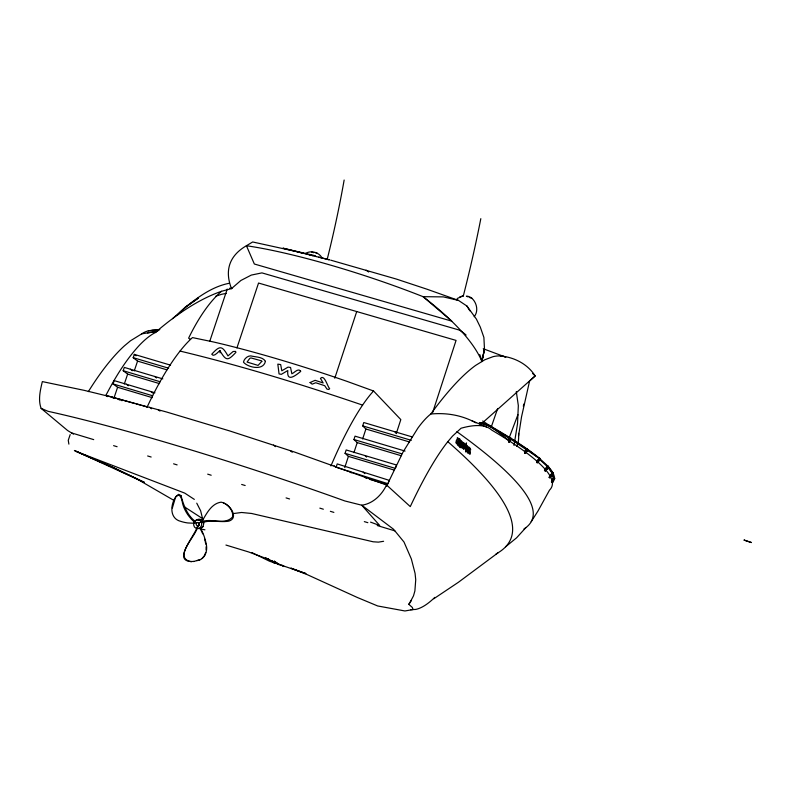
<?xml version="1.0" encoding="UTF-8"?>
<svg xmlns="http://www.w3.org/2000/svg" width="791" height="791" viewBox="0 0 791 791"><rect width="100%" height="100%" fill="white"/><g stroke="black" fill="none" stroke-linecap="round" stroke-linejoin="round"><path stroke-width="1.19" d="M459.403 442.555L459.344 442.021M459.067 444.69C459.581 447.795 455.428 443.672 457.505 442.189M459.957 445.066C459.403 448.181 456.061 441.942 458.632 440.992C460.827 440.646 460.619 445.373 458.691 442.446L458.483 443.632L459.957 445.066L459.126 444.957M206.105 549.923L206.115 546.769M458.859 441.388L460.757 441.625L462.023 442.782L461.796 443.82L460.471 442.891L459.966 446.421L460.53 444.334C462.409 446.361 461.202 449.555 462.082 444.7C463.803 440.162 460.332 441.536 458.82 439.756C457.633 436.068 456.17 437.71 458.266 440.379C455.586 436.365 455.705 447.696 456.723 441.19C459.828 445.106 457.682 433.923 460.748 440.785M470.289 449.634C471.861 451.898 468.203 441.764 468.173 452.531C473.038 459.106 467.699 444.226 469.854 452.056L469.686 452.897L468.569 451.819L469.152 448.695L470.25 449.525L468.321 449.387M460.748 440.903L460.757 441.625M518.599 435.742L521.546 416.808L529.535 381.242M514.012 445.481L517.532 423.699L518.332 405.595L516.305 391.624M466.532 445.501C464.099 465.306 467.886 431.738 465.741 447.014L464.535 446.015C465.622 437.443 462.597 455.003 464.307 447.37L465.513 448.378L465.533 450.386M229.588 288.231L231.506 288.596A331.024 95.019 19.4 0 1 246.426 245.734A164.518 24.847 18.3 0 1 423.076 296.674A325.981 90.362 21.3 0 1 481.927 361.536L484.478 349.078L483.894 337.441L480.315 327.148L476.37 319.06L466.937 306.038L458.503 300.422L427.219 289.288L396.34 279.055L330.648 260.14M482.797 357.453L484.478 349.078L481.927 361.536A49.685 47.984 76.3 0 0 479.771 354.615M172.359 508.01L175.394 497.697M205.7 552.454L204.503 555.598L202.061 558.426M198.393 526.134L199.411 522.762C209.694 516.592 224.308 526.223 232.524 516.998C233.889 510.502 227.235 503.264 221.154 502.166C211.82 503.353 206.837 513.082 202.545 520.379M516.8 446.391L518.303 441.714A45.176 43.97 -40.5 0 0 518.609 433.33M388.411 482.599L389.152 480.325L337.213 463.912L336.096 467.323M432.608 412.655L456.061 340.407L258.548 283.04L236.924 347.931M353.923 452.65L357.216 442.604L353.933 439.529L355.03 436.157L405.071 451.078M409.53 441.981L365.907 429.009L362.683 425.874L363.781 422.532L412.507 437.008M362.644 438.985L365.907 429.009M396.242 433.646L400.819 419.596L373.55 390.991L347.12 381.41A184.916 22.108 18.2 0 0 212.987 341.86L192.47 337.589A171.509 47.727 -72.8 0 0 147.067 407.217M334.781 378.217L356.721 311.555M345.064 453.342L346.171 449.95L396.499 464.999L395.391 468.401L345.064 453.342L348.416 456.358L393.829 469.953M344.738 467.6L348.416 456.358M209.704 341.455L227.225 289.061M152.376 397.675L117.602 387.274L113.073 383.932L114.191 380.6L154.937 392.781M113.874 398.318L117.602 387.274M159.525 383.625L127.648 374.113L123.188 370.722L124.306 367.41L162.808 378.879M124.316 383.991L127.648 374.113M166.931 369.842L137.565 361.111L133.195 357.67L134.302 354.378L170.569 365.155M134.262 370.93L137.565 361.111M517.927 414.692L508.356 439.944L491.349 426.774L497.658 408.512M479.405 422.532L479.811 422.651A41.814 1.444 16.8 0 1 490.222 426.379L511.391 438.936L527.983 449.812L540.322 459.126L509.849 438.481L488.64 425.914A41.834 1.444 16.8 0 0 479.405 422.532L488.897 425.123C506.161 435.208 523.444 445.432 539.096 457.959C545.098 463.991 553.581 469.449 554.699 478.604L552.82 482.579L551.732 482.263M474.195 316.697C480.552 308.885 473.908 295.864 466.383 296.17M386.532 486.208L403.133 451.869L417.885 428.109A172.863 35.506 -72.9 0 1 430.788 414.019A741.444 117.572 -71.5 0 1 475.648 365.393L484.745 359.796L492.991 356.682A741.444 117.572 -71.5 0 1 504.826 356.79M291.029 568.235L307.284 574.662L357.275 597.452L377.673 605.965L404.933 610.968L413.09 609.554L412.319 607.439L408.947 604.443L413.495 595.85L414.889 590.936L415.73 579.724L415.067 573.366L411.35 558.96L403.993 542.013L393.522 529.228L361.764 505.212L344.876 500.97A281.112 23.69 18.1 0 0 48.043 411.31L41.112 408.364C37.938 399.702 40.292 390.25 42.338 381.598L84.291 390.368L109.465 396.518L166.486 411.982L229.469 430.868L294.43 452.017L386.552 484.982L410.272 506.596A230.685 44.919 -72.7 0 1 447.805 441.675L452.462 436.177L461.044 428.238A269.682 60.818 -44.2 0 1 491.646 430.017A2709.383 152.159 17.5 0 1 549.518 490.113L537.989 511.026L531.216 521.655M552.167 480.523L553.562 477.527L554.234 477.724M551.495 482.194L553.344 478.209L552.019 473.018L547.273 466.542L539.699 459.472M197.364 526.618C194.813 536.1 170.134 563.291 194.013 561.392M197.79 526.44C196.089 536.278 172.25 557.922 191.382 561.768M107.685 396.617L105.905 395.342C115.15 377.614 125.581 360.281 139.176 345.509A170.035 49.546 -72.7 0 1 155.165 332.625A516.068 54.193 -71.2 0 1 158.586 330.411M70.172 434.605L68.263 440.29L68.876 444.127M176.264 496.244C170.263 504.015 169.185 518.619 180.852 521.388A43.851 41.409 84.1 0 0 187.882 522.96L194.408 523.266M509.196 441.942L511.164 438.867L509.216 441.971C512.706 438.847 509.72 436.8 509.008 440.933M509.76 440.933L511.134 438.876M509.641 440.903L511.065 438.867L509.117 441.912M509.483 440.874L510.966 438.847M508.999 441.862L511.045 438.807M509.661 440.31L510.848 438.807L508.653 441.744M525.867 452.383L527.755 449.743L525.353 453.263C529.594 449.525 526.826 447.587 524.631 451.977C525.985 448.25 529.713 449.278 525.758 452.363M508.84 441.803L510.937 438.778M525.61 452.333L527.449 449.693L524.947 453.095M509.493 440.261L510.709 438.768M525.442 452.294L527.32 449.654L524.759 453.035M537.218 463.071L540.105 459.057L537.751 462.241M408.69 604.255L411.498 600.339M509.315 440.201L510.432 438.679L508.643 440.824L510.304 438.639M525.264 452.234L527.182 449.614M545.76 470.596L548.489 466.898L545.108 471.495M525.105 453.154L527.646 449.693M545.681 470.586L548.45 466.878M549.963 477.774L553.196 473.364L549.893 477.794M551.861 481.976L554.491 478.545L551.92 481.937M537.534 462.162C541.212 457.969 539.363 457.544 537.524 462.241M551.752 481.956L554.402 478.545L551.841 481.897M549.735 477.645L553.166 473.374M525.076 452.185L527.043 449.565L524.888 452.027M550.457 476.894C553.967 475.875 551.485 472.316 553.008 473.285M545.414 470.526L548.4 466.898M551.624 481.927L554.392 478.506M537.376 462.112L539.778 458.928M545.622 470.507L548.381 466.848M549.597 477.586L552.889 473.245L550.022 476.785M537.366 462.201L539.798 458.998M550.328 476.864L553.018 473.334L550.18 476.825M551.475 481.887L554.323 478.515M551.722 481.848L554.303 478.466M175.671 497.055L178.578 494.345L180.961 495.542M203.168 526.529L200.617 528.526M508.821 440.874L510.531 438.639M545.246 470.487L548.311 466.878M549.429 477.527L552.771 473.206L549.854 476.726M524.908 452.126L526.925 449.525L524.74 451.997M537.198 462.053L539.65 458.889L537.01 462.003M551.98 480.977L553.967 478.417M551.584 481.798C554.59 477.329 554.511 477.141 551.436 481.749M508.445 440.854L510.195 438.6M537.188 462.162L539.67 458.968M545.068 470.437L547.936 466.769M545.325 470.408C547.609 469.735 546.917 465.79 548.064 466.809M549.261 477.477L552.642 473.166M551.831 480.938L553.848 478.377M508.336 440.814L510.175 438.55M524.759 452.076L526.826 449.486M538.275 460.51L539.541 458.918M545.622 469.468L547.807 466.73L544.811 470.269M551.95 480.869L553.947 478.357M545.157 470.358L548.044 466.739M549.083 477.428L552.513 473.137L550.279 475.757M551.703 480.888L553.74 478.337L551.683 480.79M508.484 440.785L510.274 438.57M524.552 452.976L527.29 449.575M551.594 480.839L553.651 478.308M551.802 480.829L553.829 478.318M536.832 461.954L539.383 458.81M545.474 469.419L547.688 466.69L544.663 470.23M538.117 460.471L539.403 458.879M544.979 470.309L547.916 466.7M549.626 476.528L552.405 473.107M550.407 475.806L552.533 473.196M553.571 478.258L551.574 480.77M525.056 452.076L527.152 449.525M545.355 469.379L547.599 466.65M549.498 476.498L552.316 473.077L550.17 475.707M536.674 461.914L539.284 458.839L537.87 460.382M549.409 476.489L552.266 473.097M524.542 451.977L526.747 449.456M545.256 469.34L547.53 466.621L545.207 469.31M536.545 461.895L539.076 458.75M544.544 470.21L547.58 466.611M544.435 470.2L547.52 466.591M525.837 527.656L516.592 537.811L505.627 546.769M179.854 312.623L185.529 307.096L198.442 297.999L184.807 307.748C198.086 297.06 212.215 286.609 229.311 283.247M177.629 314.828L185.529 307.096L172.576 318.684M176.324 496.204C180.763 492.318 182.078 500.93 182.632 503.699C184.758 511.431 189.563 518.313 195.861 523.227M529.555 381.015L535.191 375.943C527.646 364.038 514.19 357.166 500.377 355.97M479.9 425.133L535.191 375.943L532.63 373.49M231.506 288.596L240.909 280.459L251.291 275.09L261.93 272.885L459.403 330.104A49.685 47.984 76.3 0 1 466.117 335.077M219.839 350.591C218.395 351.688 213.441 357.769 211.751 354.22C219.769 345.41 222.014 345.262 227.956 355.92L233.098 351.501L235.54 351.392L235.936 352.341C227.6 361.23 226.167 361.131 219.839 350.591L220.076 352.835M195.051 520.883C197.167 518.471 201.309 520.053 201.596 523.158A4.845 4.598 89.4 0 1 200.973 526.549C199.352 529.901 194.052 528.872 193.736 525.184A4.845 4.598 89.4 0 1 194.359 521.793M497.964 552.85L458.444 582.255L433.794 598.747M457.149 298.533L462.982 295.943M153.444 330.411A421.257 86.634 79.7 0 0 141.737 333.851L130.466 340.792L124.503 345.766A226.325 66.523 -72.3 0 0 88.335 391.654M305.316 253.535C310.606 250.183 318.318 251.953 321.63 257.253M198.126 520.191L199.114 519.776M200.548 559.425L193.587 561.561M196.84 560.671C204.928 559.781 207.984 550.872 206.194 543.921A51.84 49.754 -90 0 0 202.071 531.245L200.855 528.833M215.943 296.091L221.707 294.282A477.319 182.602 74.6 0 1 226.473 293.412M471.772 298.108L470.961 297.95M459.818 296.892L462.824 295.992M202.239 522.643C210.881 519.469 220.224 522.683 228.915 521.121C239.159 517.808 230.023 505.044 223.596 502.997M155.165 332.625A730.577 211.79 -70.3 0 1 221.52 291.296L231.951 288.478M383.605 541.291L378.434 542.132L373.144 541.786L251.568 513.468L241.571 512.479L232.702 513.656M147.472 332.892L156.925 331.38L141.737 333.851M148.273 330.885L159.614 329.521M151.694 330.401L159.723 329.639M410.529 609.663L415.621 609.436A340.832 67.413 -74.1 0 0 434.783 597.393M459.789 445.204L461.687 445.442M459.067 445.62L459.897 445.728M458.948 445.936L459.779 446.045M459.611 447.439L461.509 447.686M463.447 448.111L465.513 448.378M316.005 253.16L317.142 253.15M200.163 519.667L201.181 519.855M200.113 528.853L204.928 529.812M294.46 251.143L252.675 241.967L246.426 245.734L254.356 264.016L451.77 321.136M315.115 255.701L282.941 248.176L306.789 254.158M458.503 300.422L443.375 296.892L423.076 296.674L450.85 320.345M180.041 351.075C241.769 365.877 302.508 384.644 362.575 405.101M295.646 251.409L303.813 253.446M306.147 254.03L313.147 255.78M315.48 256.363L329.481 259.853L318.724 257.154M309.182 254.761L316.331 256.551M313.79 252.715L311.783 252.141M105.905 395.342L135.37 403.677M136.556 404.003L141.292 405.348M142.469 405.684L147.215 407.019M510.096 437.71L510.867 437.937M509.849 438.481L511.391 438.936M527.478 448.843L526.727 448.616L526.48 449.367L527.983 449.812M539.096 457.959L539.828 458.177M548.212 466.037L547.501 465.83L552.237 472.316L553.295 476.489M547.273 466.542L548.707 466.967M552.237 472.316L552.929 472.524M552.019 473.018L553.403 473.423M553.344 478.209L554.699 478.604M133.195 357.67L168.612 368.191M362.683 425.874L411.3 440.33M123.188 370.722L160.266 381.776M353.933 439.529L401.65 453.757M357.216 442.604L401.215 455.725M113.073 383.932L152.673 395.777M369.951 479.425L387.521 484.705M71.516 432.904L93.714 439.628M113.588 445.649L117.108 446.717M147.64 455.962L151.16 457.03M173.585 463.823L177.125 464.9M207.687 474.155L211.197 475.223M241.66 484.448L245.17 485.516M286.075 497.905L289.565 498.963M319.841 508.138L323.351 509.206M330.361 511.322L333.871 512.39M364.325 521.615L367.845 522.683M377.248 525.531L394.867 530.87M225.939 545.048L248.552 551.93L269.553 559.721L265.519 557.981L284.147 566.554L282.11 565.199M337.253 467.689L388.035 483.736M469.676 297.525L470.378 297.762M291.137 568.205L305.949 573.584L269.444 561.185L251.864 552.573M370.544 522.129L379.7 525.481L361.764 505.212A37.839 29.554 -79.3 0 0 386.552 484.982M483.252 348.752L505.785 357.156M468.183 296.951L466.858 296.398M471.891 420.782L486.564 426.972M144.259 482.401L74.384 450.484L112.54 467.224L144.259 482.401L112.54 467.224L76.48 451.592L184.728 493.109L194.329 499.388M135.834 478.318L173.951 500.416M73.454 434.091L67.601 430.512L41.112 408.364M184.333 506.813L202.763 518.748M482.708 421L491.349 426.774M190.493 339.428L188.614 338.162A120.657 45.987 -74.1 0 1 221.52 291.296M274.21 561.303L279.253 564.764L274.339 561.096M366.095 270.166L368.675 271.975M111.788 397.003L113.637 398.338M117.671 398.664L119.57 400.048M120.014 399.297L121.992 400.73M149.647 407.286L151.615 408.749M158.052 409.629L160 411.083M126.392 384.248L128.369 385.721M150.854 391.555L152.772 393.018M130.377 369.219L132.324 370.722M271.442 560.73L274.348 562.974L271.471 560.7M154.68 376.467L156.588 377.95M134.302 354.378L136.082 355.792M273.528 445.076L275.436 446.648M290.406 450.682L292.275 452.234M195.595 521.674C187.17 515.406 183.571 505.212 180.971 495.552M334.099 465.79L335.957 467.402M349.513 471.307L351.323 472.899M364.582 476.805L366.411 478.436M363.168 472.118L364.839 473.611M365.007 455.586L366.629 457.079M199.055 525.531L198.561 524.917M394.847 431.767L396.509 433.448M466.937 306.038L469.864 310.833M196.751 503.175L200.637 510.788L202.793 519.628M200.42 529.001L201.646 531.423A51.82 49.734 -90 0 1 202.723 533.876M203.465 522.04L203.791 523.138M430.788 414.019A525.481 197.71 -71.3 0 1 475.945 422.839M344.144 180.032A350.888 98.203 -74 0 1 327.158 259.527M480.819 218.662A354.101 82.343 -73.9 0 1 463.269 296.141M330.935 465.929A173.367 38.512 -72.9 0 1 373.55 390.991M447.805 441.675A3570.426 291.652 21.8 0 1 496.125 553.908M456.882 431.698A2764.367 207.519 20.6 0 1 523.988 528.932M523.771 404.072A210.653 62.034 -47.7 0 1 523.326 406.238M195.99 520.488A4.697 4.538 -75.3 0 1 201.843 520.112A4.697 4.538 -75.3 0 1 203.109 525.975A4.697 4.538 -75.3 0 1 197.71 528.378M204.493 538.908A51.82 49.734 -90 0 1 204.978 540.619M205.195 541.479A51.82 49.734 -90 0 1 205.759 544.089M462.349 444.324C463.595 446.035 463.912 449.12 462.34 445.877C460.332 447.518 464.881 450.969 464.01 446.124A2.136 0.564 -82.7 0 0 463.783 445.125C461.084 443.029 464.495 443.484 464.119 445.452C465.761 443.257 461.845 440.429 462.349 444.324M466.126 450.91L466.245 451.552L467.056 447.627C467.194 463.842 470.141 437.156 467.906 450.652L467.244 445.481L466.126 450.91M310.082 382.557L312.158 384.169L315.747 382.755L324.735 385.711L326.999 389.132L328.819 389.469L329.649 388.608C327.583 386.977 324.478 373.807 320.454 378.405L323.143 382.953L315.105 380.313L310.082 382.557M265.42 361.319C263.294 371.315 247.524 367.232 243.46 362.169C244.043 359.015 247.336 355.821 250.757 355.891C255.434 357.137 262.77 356.672 265.42 361.319M261.821 361.339L258.074 365.402L247.069 362.07L249.738 358.422L250.915 357.918L261.267 360.785A1.582 0.91 1.2 0 1 261.821 361.339M300.639 371.098L300.57 371.513C295.577 375.547 286.53 382.755 287.805 370.544L281.339 374.341L279.055 373.935L277.819 364.137L280.676 364.572L281.804 370.801L288.023 367.123L290.544 367.459L291.859 373.777C294.242 372.966 298.197 367.647 300.639 371.098M527.755 449.743L525.323 453.233L527.716 449.723M539.996 459.007L537.662 462.211L540.006 459.057M197.038 522.732L196.722 522.98A1.75 1.661 89.4 0 0 196.237 524.542L196.85 525.56A1.424 1.355 89.4 0 0 197.938 525.758L198.62 525.362A1.75 1.661 89.4 0 0 199.095 523.8L198.482 522.782A1.424 1.355 89.4 0 0 197.394 522.574L197.038 522.732M744.736 540.293L743.926 540.045L751.45 542.547L744.736 540.293"/></g></svg>
